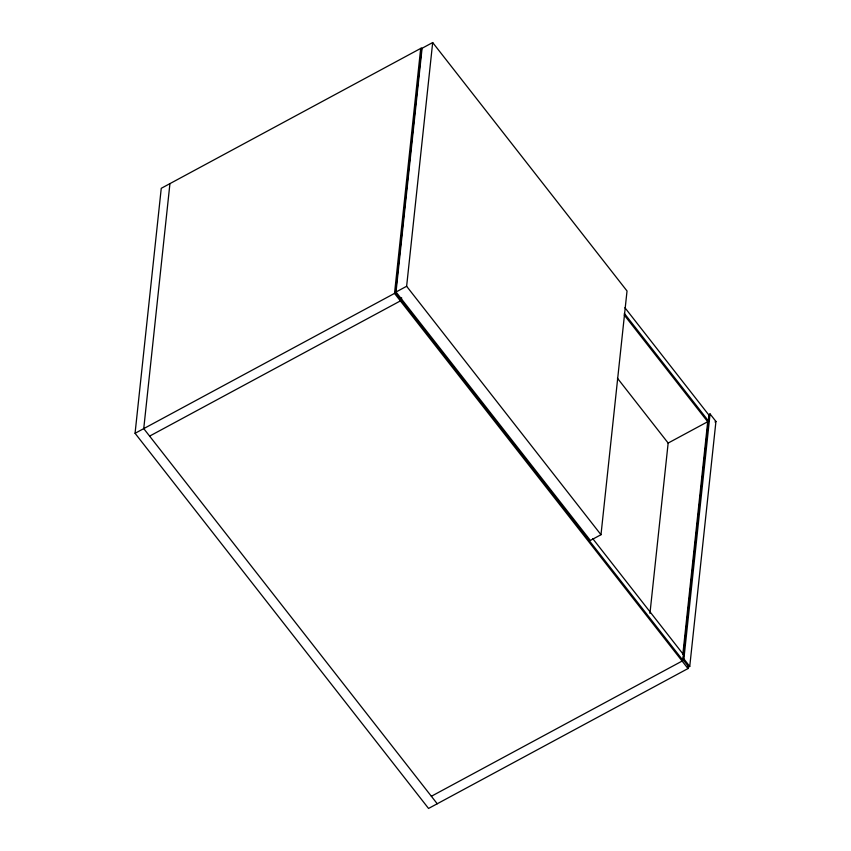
<?xml version="1.0" encoding="UTF-8"?>
<svg xmlns="http://www.w3.org/2000/svg" width="851" height="851" viewBox="0 0 851 851"><rect width="100%" height="100%" fill="white"/><g stroke="black" fill="none" stroke-linecap="round" stroke-linejoin="round"><path stroke-width="1.28" d="M688.268 665.929L687.991 668.567L428.553 808.45L135.064 433.297L161.254 188.305L421.66 47.901L395.47 292.882L683.087 660.546L431.361 796.27M169.934 183.625L143.745 428.617L437.233 803.769M420.692 48.422L394.513 293.404L687.991 668.567M396.023 291.999L422.075 48.273L432.68 42.55L627.027 290.989L600.987 534.715L590.371 540.438L396.023 291.999L406.629 286.276L432.68 42.55M401.629 297.754L401.342 300.392L149.616 436.116M649.951 613.358L668.152 443.052L617.432 378.216M682.821 654.472L707.745 421.341M682.917 659.451L709.096 414.458L710.064 413.948L715.936 421.447L689.746 666.429L688.789 666.95L682.917 659.451L683.885 658.929L710.064 413.948M683.087 660.546L683.693 654.887L592.775 538.672M668.046 443.116L708.66 421.213L709.266 415.554L624.911 307.722M135.064 433.297L395.47 292.882M714.968 421.968L715.936 421.447M624.304 313.37L708.66 421.213M624.155 314.944L707.702 421.734M406.629 286.276L600.987 534.715M683.885 658.929L689.746 666.429"/></g></svg>
